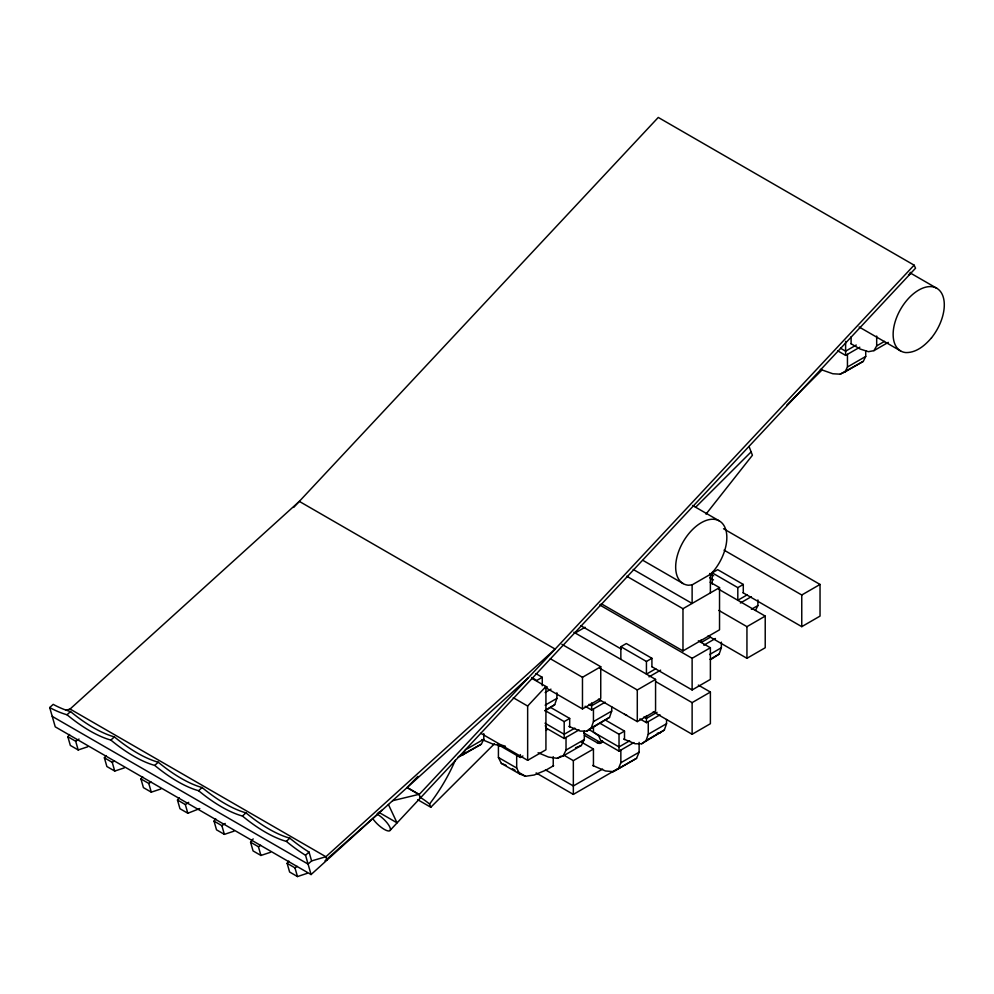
<?xml version="1.0" encoding="UTF-8"?>
<svg xmlns="http://www.w3.org/2000/svg" width="994" height="994" viewBox="0 0 994 994"><rect width="100%" height="100%" fill="white"/><g stroke="black" fill="none" stroke-linecap="round" stroke-linejoin="round"><path stroke-width="1.49" d="M545.085 710.909L554.702 704.721L556.888 698.397L556.888 692.768M568.829 726.39L580.285 731.099L586.858 731.099L591.244 727.931L593.443 721.607L593.443 708.946M586.858 731.099L609.521 717.382L611.708 711.058L611.708 706.833M623.66 739.051L635.104 743.76L641.677 743.76L646.063 740.592L648.262 734.268L648.262 721.607M641.677 743.76L664.34 730.043L666.539 723.719L666.539 719.494M710.859 659.507L719.159 654.089L721.358 647.753L721.358 642.124M592.623 765.455L605.495 770.984L613.174 771.617L618.293 768.871L620.852 762.758L620.852 750.097M618.293 768.871L636.57 758.323L639.117 752.209L639.117 742.356M483.792 739.238L481.357 744.158L458.209 756.968L463.08 754.719L465.515 749.787L483.792 739.238L483.792 733.609M538.089 752.744L548.489 757.055L557.261 758.323L563.101 755.999L566.021 750.097L566.021 737.436M563.101 755.999L581.378 745.45L584.298 739.548L584.298 731.099M820.373 369.37L832.823 373.756L840.141 374.179L845.012 371.918L847.447 366.997L847.447 354.336M845.012 371.918L863.289 361.369L865.724 356.448L865.724 350.82M755.465 610.478L757.9 605.557L757.9 599.929M850.963 343.7L860.245 349.068L868.458 351.702L873.95 350.646L876.683 345.9L876.683 336.047M87.795 746.767L78.191 749.961L70.326 745.413L67.828 736.716L69.568 734.491M124.349 767.877L114.732 771.058L106.88 766.523L104.37 757.813L106.109 755.602M160.891 788.975L151.287 792.156L143.422 787.621L140.924 778.911L142.664 776.699M199.794 808.544L187.829 813.254L179.976 808.718L177.466 800.021L179.206 797.797M233.988 831.17L224.383 834.364L216.518 829.828L214.021 821.119L215.76 818.894M270.542 852.28L260.925 855.461L253.072 850.926L250.563 842.216L253.172 838.886M307.084 873.378L297.479 876.559L289.614 872.024L287.117 863.314L288.856 861.102M705.989 514.122L752.421 455.252L749.041 446.48M293.652 507.437L658.264 117.441L914.107 265.149L915.536 268.206L390.344 830.089M378.739 812.272L377.061 814.074A12.922 3.939 43.1 0 1 389.437 826.3A12.922 3.939 43.1 0 1 385.759 830.152A12.922 3.939 43.1 0 1 372.75 818.584M417.902 776.339L407.155 787.459L418.996 794.343L420.549 797.648M914.107 265.149L419.12 794.591L407.068 787.633M545.93 686.481L545.93 749.787L527.652 760.335L527.652 706.038L545.93 686.481L531.566 678.194M710.387 574.321L714.052 570.457A36.182 20.886 -60 0 0 720.849 521.962A36.182 20.886 -60 0 0 681.66 544.588A36.182 20.886 -60 0 0 688.457 585.23L692.122 584.87L710.387 574.321L710.387 592.884M786.701 405.179L821.864 370.116M695.514 507.35L751.129 451.885M417.741 799.723L430.8 807.252L494.391 743.835M528.386 677.722L311.072 874.546L55.242 726.838L49.7 707.542L53.216 704.361L55.117 705.392A95.623 37.996 47.8 0 0 70.537 711.567A95.623 37.996 47.8 0 0 114.385 736.889A95.623 37.996 47.8 0 0 158.245 762.212A95.623 37.996 47.8 0 0 202.105 787.534A95.623 37.996 47.8 0 0 245.965 812.856A95.623 37.996 47.8 0 0 289.826 838.178A95.623 37.996 47.8 0 0 307.109 850.876L309.047 852.069L311.594 860.916L308.078 864.097L52.235 716.388M65.766 710.288L70.065 709.033L299.318 501.386L555.149 649.082L325.895 856.741L311.594 860.916M49.7 707.542L51.601 708.573A95.623 37.996 47.8 0 0 67.02 714.761L70.537 711.567M67.02 714.761A95.623 37.996 47.8 0 0 110.868 740.083L114.385 736.889M110.868 740.083A95.623 37.996 47.8 0 0 154.729 765.405L158.245 762.212M154.729 765.405A95.623 37.996 47.8 0 0 198.589 790.715L202.105 787.534M198.589 790.715A95.623 37.996 47.8 0 0 242.449 816.037L245.965 812.856M242.449 816.037A95.623 37.996 47.8 0 0 286.309 841.359L289.826 838.178M311.072 874.546L305.543 855.25L309.047 852.069M382.205 810.048L325.013 860.792M67.828 736.716L75.681 741.251L79.035 739.039M104.37 757.813L112.235 762.348L114.472 760.882M140.924 778.911L148.777 783.458L151.013 781.98M177.466 800.021L185.331 804.556L188.686 802.344M214.021 821.119L221.873 825.654L225.228 823.454M250.563 842.216L258.428 846.751L260.664 845.285M287.117 863.314L294.969 867.861L297.206 866.383M856.256 345.03L845.621 351.168L840.502 348.223M837.793 350.87L845.621 355.392L859.81 347.204M876.683 345.9L884.523 341.377M873.95 350.646L888.301 342.358M847.447 366.997L865.724 356.448M840.141 374.179L863.289 361.369M574.644 633.29L585.081 627.251M712.213 584.099L712.213 572.842L717.705 569.674L743.288 584.447L743.288 592.896M542.264 685.736L542.264 677.299L536.785 680.455L531.666 677.51M544.762 688.519L547.421 686.978M626.729 576.234L682.977 608.713L719.532 587.616L719.532 629.811L682.977 650.921L601.233 603.718M620.852 659.357L620.852 646.696L626.332 643.528L651.915 658.301L651.915 666.738M545.147 692.52L550.974 689.153M550.316 658.724L582.472 677.299L600.749 666.738L600.749 698.397L582.472 708.946L544.973 687.289M712.213 572.842L737.809 587.616L743.288 584.447M545.147 705.181L556.888 698.397M463.08 754.719L481.357 744.158M545.557 710.002L554.702 704.721M747.103 594.909L737.809 600.277L737.809 587.616M740.381 603.01L751.377 596.661M620.852 646.696L646.435 661.47L651.915 658.301M751.377 609.322L757.9 605.557M545.01 710.524L564.194 721.607L569.686 718.438L569.686 726.887M600.91 700.41L591.616 705.777L589.057 704.299M655.742 668.763L646.435 674.131L646.435 661.47M710.561 637.104L701.255 642.472L701.255 639.664M585.081 706.237L591.616 710.002L605.184 702.162M649.007 676.864L660.625 670.155M703.839 645.205L715.444 638.508M553.67 765.666L545.93 770.139L534.225 774.997L525.453 776.264L519.613 773.941L501.336 763.392L498.416 757.478L498.416 744.817L520.347 757.478L522.919 755.987M599.792 668.303L637.291 689.96L655.568 679.399L655.568 711.058L637.291 721.607L598.438 699.167M599.655 604.924L692.122 658.301L710.387 647.753L710.387 679.399L692.122 689.96L651.94 666.75M718.799 610.403L746.941 626.655L765.218 616.106L765.218 647.753L746.941 658.301L708.076 635.862M724.042 550.129L801.76 594.996L820.038 584.447L820.038 616.106L801.76 626.655L743.04 592.747M574.83 728.13L564.194 734.268L545.01 723.185M545.358 725.521L545.93 727.931L564.194 738.492L579.08 729.894M593.443 721.607L611.708 711.058M709.604 654.537L721.358 647.753M591.244 727.931L609.521 717.382M710.027 659.357L719.159 654.089M566.021 750.097L584.298 739.548M557.261 758.323L561.175 756.061M584.447 735.398L597.096 742.704L598.922 741.648A7.753 4.473 60 0 0 602.799 742.033M563.958 755.229L573.339 760.646L593.443 749.041L593.443 765.914M599.829 723.185L619.026 734.268L624.505 731.099L624.505 739.548M657.059 712.3L646.435 718.438L643.876 716.96M639.9 718.898L646.435 722.663L660.004 714.823M655.941 681.722L692.122 702.621L710.387 692.06L710.387 723.719L692.122 734.268L653.269 711.841M629.649 740.791L619.026 746.929L588.734 729.447M593.443 726.527L593.443 732.156L598.723 735.908L600.749 740.592L619.026 751.153L633.899 742.555M648.262 734.268L666.539 723.719M646.063 740.592L664.34 730.043M602.575 769.083L573.339 785.968L545.433 769.853M620.852 762.758L639.117 752.209M536.126 772.922L573.339 794.405L617.199 769.083M613.174 771.617L636.57 758.323M575.526 747.774L581.378 745.45M392.605 800.704L418.996 794.343M657.32 733.212L659.954 733.212M502.43 745.662L493.658 744.394L481.966 739.548M501.336 763.392L506.021 765.243M910.019 272.816L936.808 288.285M859.102 326.976L900.626 350.957M692.557 505.461L719.345 520.931M723.545 528.746L820.038 584.447M709.679 573.488L713.68 575.799M709.666 577.7L713.493 579.912M710.151 582.198L719.532 587.616M718.612 589.193L765.218 616.106M642.981 560.392L683.164 583.602M633.178 569.413L692.122 603.445L692.122 584.87M698.335 640.795L710.387 647.753M698.335 685.102L710.387 692.06M580.943 625.773L621.126 648.97M573.861 632.234L655.568 679.399M561.883 644.311L600.749 666.738M535.878 673.597L542.264 677.299M605.321 720.029L624.505 731.099M550.49 707.368L569.686 718.438M583.739 732.889L598.922 741.648M513.289 697.738L527.652 706.038M581.378 742.071L593.443 749.041M480.773 733.274L527.652 760.335M498.416 757.478L516.681 768.027L519.613 773.941M512.407 768.722L515.016 770.226M517.625 771.742L525.453 776.264M379.609 812.769L397.016 822.821L388.418 804.494M70.065 709.033L325.895 856.741L326.902 860.22M305.543 855.25L303.592 854.07A95.623 37.996 47.8 0 1 286.309 841.359M419.791 797.113A33.597 11.605 45.1 0 1 429.545 804.009L430.8 807.252M294.969 867.861L297.479 876.559M258.428 846.751L260.925 855.461M221.873 825.654L224.383 834.364M185.331 804.556L187.829 813.254M148.777 783.458L151.287 792.156M112.235 762.348L114.732 771.058M75.681 741.251L78.191 749.961M851.1 336.755L851.1 343.787M845.621 341.327L845.621 355.392M801.76 594.996L801.76 626.655M746.941 626.655L746.941 658.301M692.122 658.301L692.122 689.96M692.122 702.621L692.122 734.268M682.977 608.713L682.977 650.921M646.435 715.63L646.435 722.663M637.291 689.96L637.291 721.607M619.026 734.268L619.026 751.153M591.616 702.969L591.616 710.002M582.472 677.299L582.472 708.946M573.339 760.646L573.339 794.405M564.194 721.607L564.194 738.492M553.236 756.707L553.236 765.914M520.347 754.583L520.347 757.478M516.681 755.365L516.681 768.027M455.364 760.087A119.069 68.748 -60 0 1 429.545 804.009M505.461 746.668A9.269 5.355 -60 0 1 504.753 745.686M502.902 745.326A9.269 5.355 -60 0 1 500.193 746.096L499.013 745.898A9.269 5.355 -60 0 1 497.261 744.394M547.334 729.062A7.753 4.473 60 0 1 546.141 730.428M626.605 714.947A7.753 4.473 60 0 1 624.505 714.226M602.463 740.716A7.753 4.473 60 0 1 597.096 742.704M910.603 272.356A12.922 3.939 43.1 0 1 908.516 274.543M931.502 337.823C925.041 345.39 916.456 352.758 905.919 352.584A36.182 20.886 -60 0 1 899.123 311.942A36.182 20.886 -60 0 1 938.311 289.316A36.182 20.886 -60 0 1 931.502 337.823"/></g></svg>
